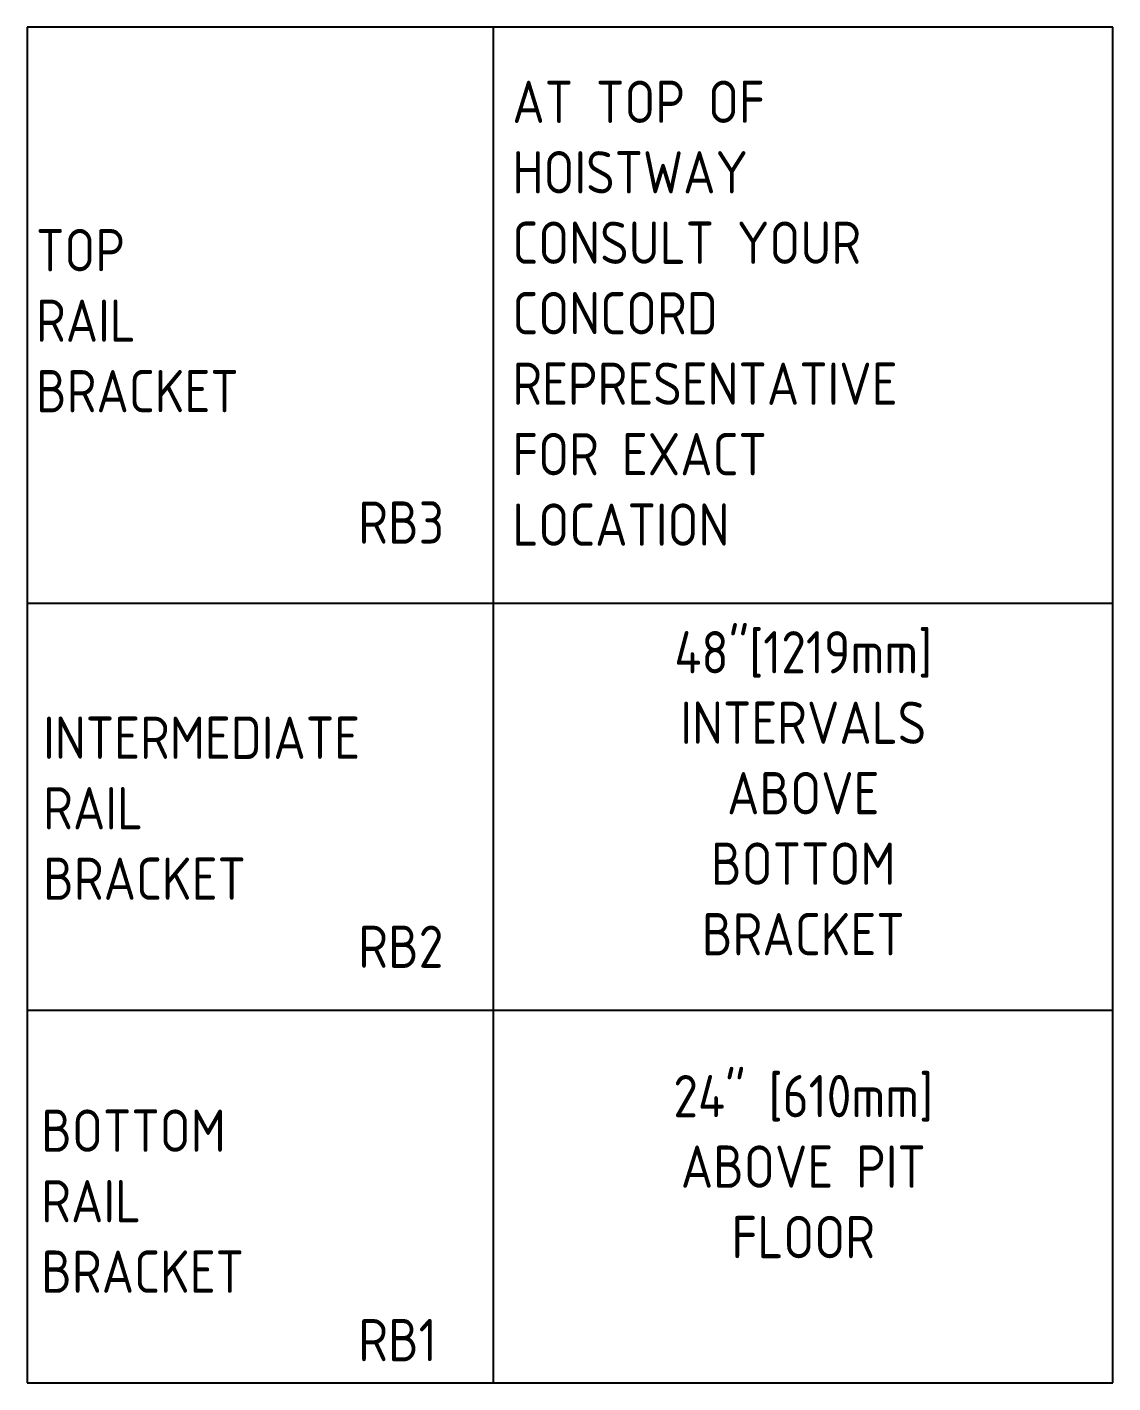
# Model space of a CAD drawing. Header units: inches. Extents: x 93 to 730, y 75 to 542.
# Drawn here: x 208 to 256.7, y 175.2 to 236.1 of the extents above; entities that cross this region are included whole.
import ezdxf

# ---------------------------------------------------------------- set-up
doc = ezdxf.new("R2010")
doc.units = ezdxf.units.IN
doc.header["$MEASUREMENT"] = 0
doc.layers.add('MASONRY', color=7, linetype='Continuous')
doc.styles.add('SIMPLEX', font='ARCHS.SHX')

msp = doc.modelspace()

# ---------------------------------------------------------------- linework, layer by layer
for p, q in [((207.9639432803687, 236.0812347146577), (207.9639432803687, 175.1994472833481)), ((256.7130370382483, 236.0812347146577), (207.9639432803687, 236.0812347146577)), ((228.9108178078236, 175.1994472833481), (228.9108178078236, 236.0812347146577)), ((256.713037038248, 175.1994472833481), (256.7130370382483, 236.0812347146577)), ((207.9639432803687, 210.2064748456968), (256.7130370382482, 210.2064748456968)), ((207.9639432803687, 191.9419394589218), (256.7130370382482, 191.9419394589218)), ((207.9639432803687, 175.1994472833481), (256.713037038248, 175.1994472833481))]:
    msp.add_line(p, q)

# ---------------------------------------------------------------- texts
at = {"layer": 'MASONRY', "style": 'SIMPLEX'}
for s, p in [('RB3', (222.8321296574034, 212.8852827444922)), ('RB2', (222.8321296574034, 193.837158555892)), ('RB1', (222.8321296574034, 176.1715094710658))]:
    msp.add_text(s, height=1.89844693479761, dxfattribs=at).set_placement(p)
at = {"layer": 'MASONRY', "char_height": 1.89844693479761, "style": 'SIMPLEX'}
for s, insert, attachment_point in [('AT TOP OF \\PHOISTWAY\\PCONSULT YOUR \\PCONCORD \\PREPRESENTATIVE\\PFOR EXACT \\PLOCATION', (229.7495217464798, 233.6769716550141), 1), ('TOP\\PRAIL \\PBRACKET', (208.3620576585249, 227.0133271723226), 1), ('48"[1219mm]\\PINTERVALS\\PABOVE\\PBOTTOM \\PBRACKET', (242.8119274230359, 208.958380467652), 2), ('INTERMEDIATE\\PRAIL \\PBRACKET', (208.684316695142, 205.1192993748383), 1), ('24" [610mm]\\PABOVE PIT\\PFLOOR', (242.8119274230359, 189.0254489682356), 2), ('BOTTOM\\PRAIL\\PBRACKET', (208.5979538522132, 187.4741346150012), 1)]:
    msp.add_mtext(s, dxfattribs=dict(at, insert=insert, attachment_point=attachment_point))

doc.saveas('drawing.dxf')
